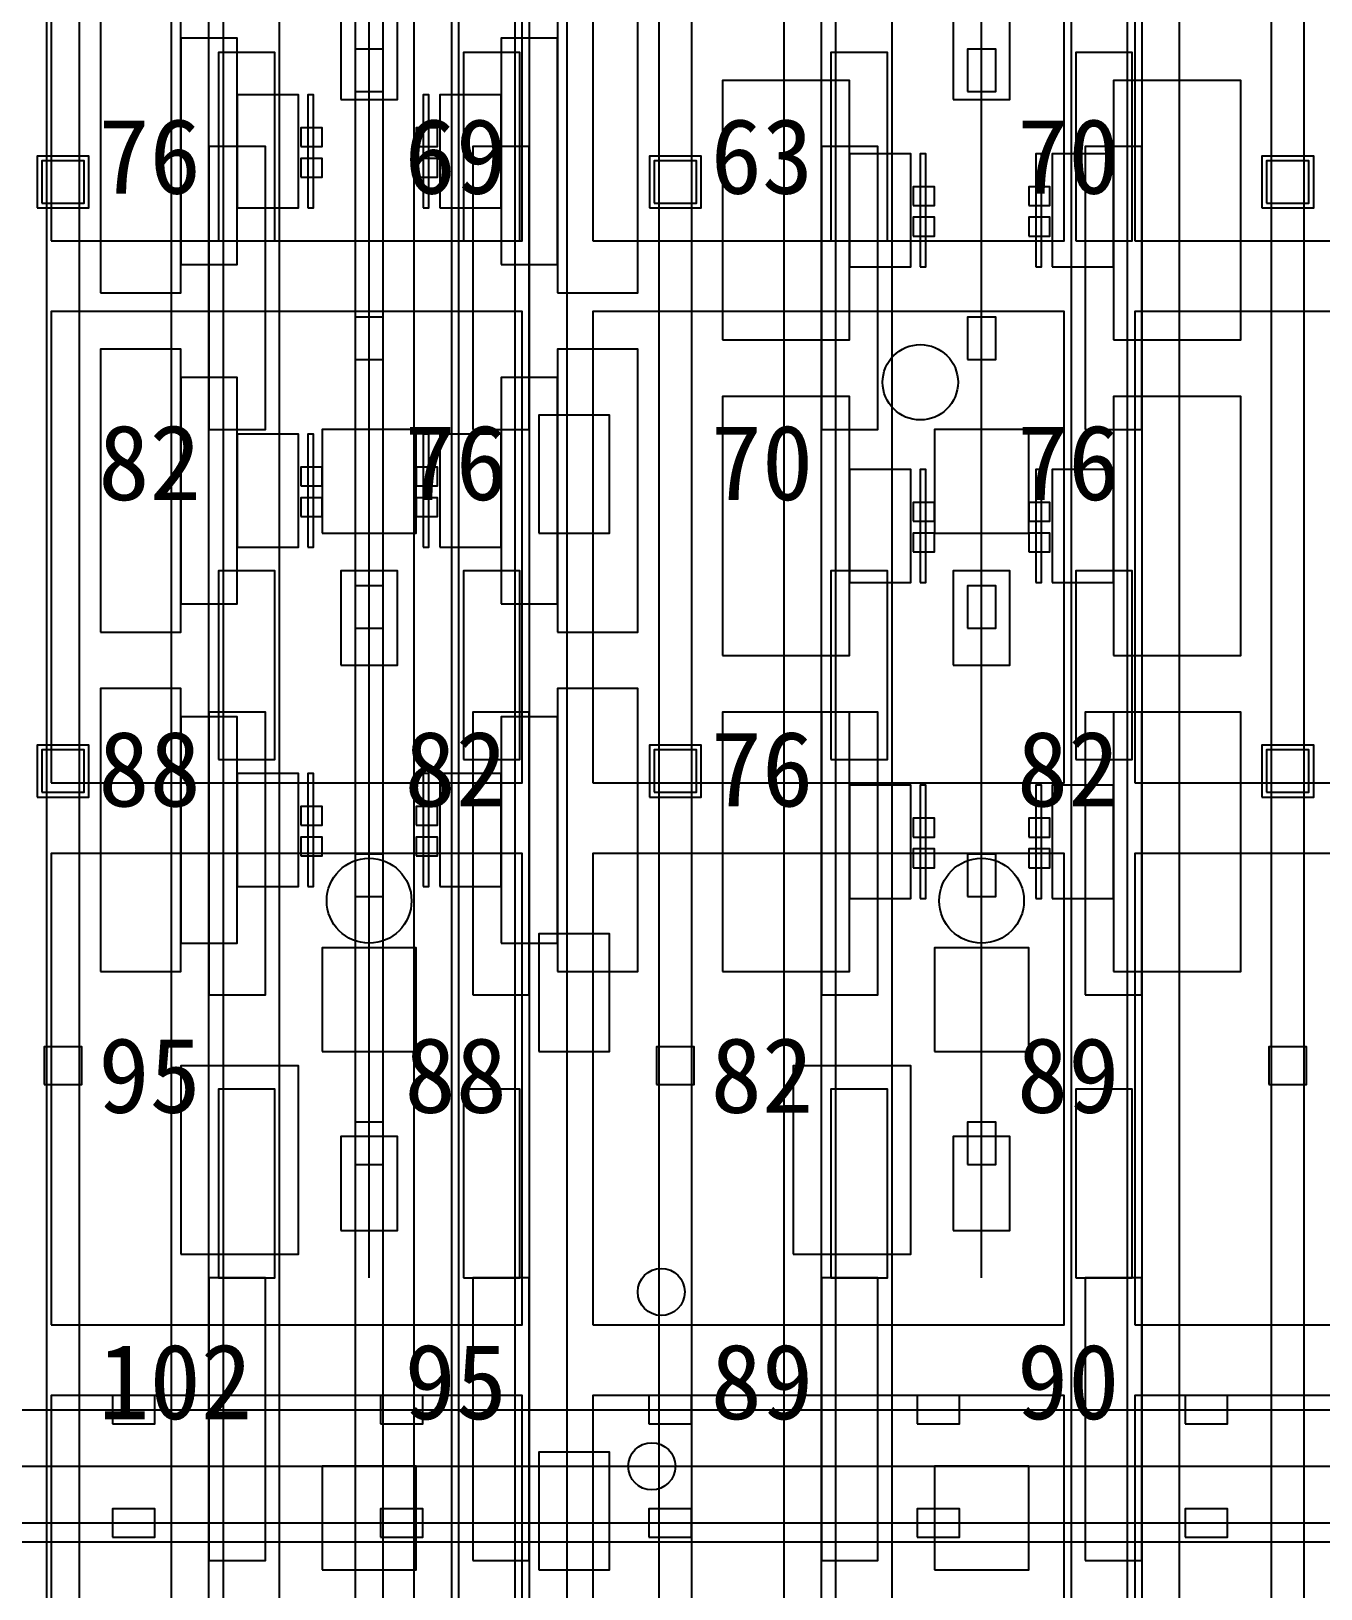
# Model space of a CAD drawing. Header units: metres. Extents: x -1640 to 1560, y -268 to 2338.
# Drawn here: x -118.92 to -91.55, y 963.4 to 996.45 of the extents above; entities that cross this region are included whole.
import ezdxf

# ---------------------------------------------------------------- set-up
doc = ezdxf.new("R2010")
doc.units = ezdxf.units.M
for name, color, linetype in [('1F_CHL', 4, 'Continuous'), ('1F_EHS_EXTINGUISHER_HYDRANT_CABINET_CONCEPT', 1, 'Continuous'), ('1F_PUMP', 2, 'Continuous'), ('1F_SCR', 3, 'Continuous'), ('1F_STRUCT_COLUMN', 8, 'Continuous'), ('2F_CSF_LATERAL_RACK_CONCEPT', 9, 'Continuous'), ('2F_RFG', 5, 'Continuous'), ('2F_STRUCT_COLUMN', 8, 'Continuous'), ('2F_VMB', 6, 'Continuous'), ('3F_CLEANROOM_OVERHEAD_PIPE_DUCT_CONCEPT', 9, 'Continuous'), ('3F_CMP', 5, 'Continuous'), ('3F_EHS_EGRESS_DIST_M', 2, 'Continuous'), ('3F_EHS_EXTINGUISHER_HYDRANT_CABINET_CONCEPT', 1, 'Continuous'), ('3F_EHS_GAS_DETECTOR', 6, 'Continuous'), ('3F_EHS_SAFETY_SHOWER_EYEWASH_CONCEPT', 3, 'Continuous'), ('3F_ETCH', 2, 'Continuous'), ('3F_FOUP', 5, 'Continuous'), ('3F_OHT', 9, 'Continuous'), ('3F_OHTV', 1, 'Continuous'), ('3F_STK', 3, 'Continuous'), ('3F_STRUCT_COLUMN', 8, 'Continuous'), ('3F_TBAR', 6, 'Continuous'), ('4F_FFU', 1, 'Continuous'), ('4F_STRUCT_PLENUM_TRUSS_CONCEPT', 9, 'Continuous'), ('5F_CHL', 4, 'Continuous'), ('5F_EHS_EXTINGUISHER_HYDRANT_CABINET_CONCEPT', 1, 'Continuous'), ('5F_PUMP', 2, 'Continuous'), ('5F_SCR', 3, 'Continuous'), ('5F_STRUCT_COLUMN', 8, 'Continuous'), ('6F_CSF_LATERAL_RACK_CONCEPT', 9, 'Continuous'), ('6F_RFG', 5, 'Continuous'), ('6F_STRUCT_COLUMN', 8, 'Continuous'), ('6F_VMB', 6, 'Continuous'), ('7F_CLEANROOM_OVERHEAD_PIPE_DUCT_CONCEPT', 9, 'Continuous'), ('7F_CMP', 5, 'Continuous'), ('7F_EHS_EGRESS_DIST_M', 2, 'Continuous'), ('7F_EHS_EXTINGUISHER_HYDRANT_CABINET_CONCEPT', 1, 'Continuous'), ('7F_EHS_GAS_DETECTOR', 6, 'Continuous'), ('7F_EHS_SAFETY_SHOWER_EYEWASH_CONCEPT', 3, 'Continuous'), ('7F_ETCH', 2, 'Continuous'), ('7F_FOUP', 5, 'Continuous'), ('7F_OHT', 9, 'Continuous'), ('7F_OHTV', 1, 'Continuous'), ('7F_STK', 3, 'Continuous'), ('7F_STRUCT_COLUMN', 8, 'Continuous'), ('7F_TBAR', 6, 'Continuous'), ('8F_FFU', 1, 'Continuous'), ('8F_STRUCT_PLENUM_TRUSS_CONCEPT', 9, 'Continuous'), ('EHS_TREATED_EXHAUST', 30, 'Continuous'), ('UTIL_GAS.BULK_CONCEPT', 2, 'Continuous'), ('UTIL_PCW.R_CONCEPT', 1, 'Continuous'), ('UTIL_PCW.S_CONCEPT', 6, 'Continuous')]:
    doc.layers.add(name, color=color, linetype=linetype)

msp = doc.modelspace()

# ---------------------------------------------------------------- linework, layer by layer
at = {"layer": '1F_CHL'}
for points in [[(-108.15, 985.8), (-106.65, 985.8), (-106.65, 988.3), (-108.15, 988.3)], [(-108.15, 974.8), (-106.65, 974.8), (-106.65, 977.3), (-108.15, 977.3)], [(-108.15, 963.8), (-106.65, 963.8), (-106.65, 966.3), (-108.15, 966.3)]]:
    msp.add_lwpolyline(points, close=True, dxfattribs=at)
at = {"layer": '1F_EHS_EXTINGUISHER_HYDRANT_CABINET_CONCEPT'}
msp.add_circle((-105.75, 966), 0.5, dxfattribs=at)
at = {"layer": '1F_PUMP'}
for points in [[(-114.95, 992), (-113.75, 992), (-113.75, 996), (-114.95, 996)], [(-109.75, 992), (-108.55, 992), (-108.55, 996), (-109.75, 996)], [(-101.95, 992), (-100.75, 992), (-100.75, 996), (-101.95, 996)], [(-96.75, 992), (-95.55, 992), (-95.55, 996), (-96.75, 996)], [(-114.95, 981), (-113.75, 981), (-113.75, 985), (-114.95, 985)], [(-109.75, 981), (-108.55, 981), (-108.55, 985), (-109.75, 985)], [(-101.95, 981), (-100.75, 981), (-100.75, 985), (-101.95, 985)], [(-96.75, 981), (-95.55, 981), (-95.55, 985), (-96.75, 985)], [(-114.95, 970), (-113.75, 970), (-113.75, 974), (-114.95, 974)], [(-109.75, 970), (-108.55, 970), (-108.55, 974), (-109.75, 974)], [(-101.95, 970), (-100.75, 970), (-100.75, 974), (-101.95, 974)], [(-96.75, 970), (-95.55, 970), (-95.55, 974), (-96.75, 974)]]:
    msp.add_lwpolyline(points, close=True, dxfattribs=at)
at = {"layer": '1F_SCR'}
for points in [[(-112.75, 985.8), (-110.75, 985.8), (-110.75, 988), (-112.75, 988)], [(-99.75, 985.8), (-97.75, 985.8), (-97.75, 988), (-99.75, 988)], [(-112.75, 974.8), (-110.75, 974.8), (-110.75, 977), (-112.75, 977)], [(-99.75, 974.8), (-97.75, 974.8), (-97.75, 977), (-99.75, 977)], [(-112.75, 963.8), (-110.75, 963.8), (-110.75, 966), (-112.75, 966)], [(-99.75, 963.8), (-97.75, 963.8), (-97.75, 966), (-99.75, 966)]]:
    msp.add_lwpolyline(points, close=True, dxfattribs=at)
at = {"layer": '1F_STRUCT_COLUMN'}
for points in [[(-118.8, 992.7), (-117.7, 992.7), (-117.7, 993.8), (-118.8, 993.8)], [(-105.8, 992.7), (-104.7, 992.7), (-104.7, 993.8), (-105.8, 993.8)], [(-92.8, 992.7), (-91.7, 992.7), (-91.7, 993.8), (-92.8, 993.8)], [(-118.8, 980.2), (-117.7, 980.2), (-117.7, 981.3), (-118.8, 981.3)], [(-105.8, 980.2), (-104.7, 980.2), (-104.7, 981.3), (-105.8, 981.3)], [(-92.8, 980.2), (-91.7, 980.2), (-91.7, 981.3), (-92.8, 981.3)]]:
    msp.add_lwpolyline(points, close=True, dxfattribs=at)
at = {"layer": '2F_CSF_LATERAL_RACK_CONCEPT'}
for points in [[(-115.95, 891), (-115.15, 891), (-115.15, 1041), (-115.95, 1041)], [(-108.35, 891), (-107.55, 891), (-107.55, 1041), (-108.35, 1041)], [(-102.95, 891), (-102.15, 891), (-102.15, 1041), (-102.95, 1041)], [(-95.35, 891), (-94.55, 891), (-94.55, 1041), (-95.35, 1041)]]:
    msp.add_lwpolyline(points, close=True, dxfattribs=at)
at = {"layer": '2F_RFG'}
for points in [[(-115.15, 988), (-113.95, 988), (-113.95, 994), (-115.15, 994)], [(-109.55, 988), (-108.35, 988), (-108.35, 994), (-109.55, 994)], [(-102.15, 988), (-100.95, 988), (-100.95, 994), (-102.15, 994)], [(-96.55, 988), (-95.35, 988), (-95.35, 994), (-96.55, 994)], [(-115.15, 976), (-113.95, 976), (-113.95, 982), (-115.15, 982)], [(-109.55, 976), (-108.35, 976), (-108.35, 982), (-109.55, 982)], [(-102.15, 976), (-100.95, 976), (-100.95, 982), (-102.15, 982)], [(-96.55, 976), (-95.35, 976), (-95.35, 982), (-96.55, 982)], [(-115.15, 964), (-113.95, 964), (-113.95, 970), (-115.15, 970)], [(-109.55, 964), (-108.35, 964), (-108.35, 970), (-109.55, 970)], [(-102.15, 964), (-100.95, 964), (-100.95, 970), (-102.15, 970)], [(-96.55, 964), (-95.35, 964), (-95.35, 970), (-96.55, 970)]]:
    msp.add_lwpolyline(points, close=True, dxfattribs=at)
at = {"layer": '2F_STRUCT_COLUMN'}
for points in [[(-118.7, 992.8), (-117.8, 992.8), (-117.8, 993.7), (-118.7, 993.7)], [(-105.7, 992.8), (-104.8, 992.8), (-104.8, 993.7), (-105.7, 993.7)], [(-92.7, 992.8), (-91.8, 992.8), (-91.8, 993.7), (-92.7, 993.7)], [(-118.7, 980.3), (-117.8, 980.3), (-117.8, 981.2), (-118.7, 981.2)], [(-105.7, 980.3), (-104.8, 980.3), (-104.8, 981.2), (-105.7, 981.2)], [(-92.7, 980.3), (-91.8, 980.3), (-91.8, 981.2), (-92.7, 981.2)]]:
    msp.add_lwpolyline(points, close=True, dxfattribs=at)
at = {"layer": '2F_VMB'}
for points in [[(-112.35, 995), (-111.15, 995), (-111.15, 997), (-112.35, 997)], [(-99.35, 995), (-98.15, 995), (-98.15, 997), (-99.35, 997)], [(-112.35, 983), (-111.15, 983), (-111.15, 985), (-112.35, 985)], [(-99.35, 983), (-98.15, 983), (-98.15, 985), (-99.35, 985)], [(-112.35, 971), (-111.15, 971), (-111.15, 973), (-112.35, 973)], [(-99.35, 971), (-98.15, 971), (-98.15, 973), (-99.35, 973)]]:
    msp.add_lwpolyline(points, close=True, dxfattribs=at)
at = {"layer": '3F_CLEANROOM_OVERHEAD_PIPE_DUCT_CONCEPT'}
for points in [[(-114.85, 890), (-113.65, 890), (-113.65, 1042), (-114.85, 1042)], [(-109.85, 890), (-108.65, 890), (-108.65, 1042), (-109.85, 1042)], [(-101.85, 890), (-100.65, 890), (-100.65, 1042), (-101.85, 1042)], [(-96.85, 890), (-95.65, 890), (-95.65, 1042), (-96.85, 1042)]]:
    msp.add_lwpolyline(points, close=True, dxfattribs=at)
at = {"layer": '3F_CMP'}
for points in [[(-104.25, 989.9), (-101.55, 989.9), (-101.55, 995.4), (-104.25, 995.4)], [(-95.95, 989.9), (-93.25, 989.9), (-93.25, 995.4), (-95.95, 995.4)], [(-101.55, 991.45), (-100.25, 991.45), (-100.25, 993.85), (-101.55, 993.85)], [(-97.25, 991.45), (-95.95, 991.45), (-95.95, 993.85), (-97.25, 993.85)], [(-104.25, 983.2), (-101.55, 983.2), (-101.55, 988.7), (-104.25, 988.7)], [(-95.95, 983.2), (-93.25, 983.2), (-93.25, 988.7), (-95.95, 988.7)], [(-101.55, 984.75), (-100.25, 984.75), (-100.25, 987.15), (-101.55, 987.15)], [(-97.25, 984.75), (-95.95, 984.75), (-95.95, 987.15), (-97.25, 987.15)], [(-104.25, 976.5), (-101.55, 976.5), (-101.55, 982), (-104.25, 982)], [(-95.95, 976.5), (-93.25, 976.5), (-93.25, 982), (-95.95, 982)], [(-101.55, 978.05), (-100.25, 978.05), (-100.25, 980.45), (-101.55, 980.45)], [(-97.25, 978.05), (-95.95, 978.05), (-95.95, 980.45), (-97.25, 980.45)]]:
    msp.add_lwpolyline(points, close=True, dxfattribs=at)
at = {"layer": '3F_EHS_EXTINGUISHER_HYDRANT_CABINET_CONCEPT'}
msp.add_circle((-105.55, 969.7), 0.5, dxfattribs=at)
at = {"layer": '3F_EHS_GAS_DETECTOR'}
for centre in [(-111.75, 978), (-98.75, 978)]:
    msp.add_circle(centre, 0.9, dxfattribs=at)
at = {"layer": '3F_EHS_SAFETY_SHOWER_EYEWASH_CONCEPT'}
msp.add_circle((-100.05, 989), 0.8, dxfattribs=at)
at = {"layer": '3F_ETCH'}
for points in [[(-117.45, 990.9), (-115.75, 990.9), (-115.75, 996.9), (-117.45, 996.9)], [(-107.75, 990.9), (-106.05, 990.9), (-106.05, 996.9), (-107.75, 996.9)], [(-115.75, 991.5), (-114.55, 991.5), (-114.55, 996.3), (-115.75, 996.3)], [(-108.95, 991.5), (-107.75, 991.5), (-107.75, 996.3), (-108.95, 996.3)], [(-114.55, 992.7), (-113.25, 992.7), (-113.25, 995.1), (-114.55, 995.1)], [(-110.25, 992.7), (-108.95, 992.7), (-108.95, 995.1), (-110.25, 995.1)], [(-117.45, 983.7), (-115.75, 983.7), (-115.75, 989.7), (-117.45, 989.7)], [(-107.75, 983.7), (-106.05, 983.7), (-106.05, 989.7), (-107.75, 989.7)], [(-115.75, 984.3), (-114.55, 984.3), (-114.55, 989.1), (-115.75, 989.1)], [(-108.95, 984.3), (-107.75, 984.3), (-107.75, 989.1), (-108.95, 989.1)], [(-114.55, 985.5), (-113.25, 985.5), (-113.25, 987.9), (-114.55, 987.9)], [(-110.25, 985.5), (-108.95, 985.5), (-108.95, 987.9), (-110.25, 987.9)], [(-117.45, 976.5), (-115.75, 976.5), (-115.75, 982.5), (-117.45, 982.5)], [(-107.75, 976.5), (-106.05, 976.5), (-106.05, 982.5), (-107.75, 982.5)], [(-115.75, 977.1), (-114.55, 977.1), (-114.55, 981.9), (-115.75, 981.9)], [(-108.95, 977.1), (-107.75, 977.1), (-107.75, 981.9), (-108.95, 981.9)], [(-114.55, 978.3), (-113.25, 978.3), (-113.25, 980.7), (-114.55, 980.7)], [(-110.25, 978.3), (-108.95, 978.3), (-108.95, 980.7), (-110.25, 980.7)]]:
    msp.add_lwpolyline(points, close=True, dxfattribs=at)
at = {"layer": '3F_FOUP'}
for points in [[(-113.2, 994), (-112.75, 994), (-112.75, 994.4), (-113.2, 994.4)], [(-110.75, 994), (-110.3, 994), (-110.3, 994.4), (-110.75, 994.4)], [(-113.2, 993.35), (-112.75, 993.35), (-112.75, 993.75), (-113.2, 993.75)], [(-110.75, 993.35), (-110.3, 993.35), (-110.3, 993.75), (-110.75, 993.75)], [(-100.2, 992.75), (-99.75, 992.75), (-99.75, 993.15), (-100.2, 993.15)], [(-97.75, 992.75), (-97.3, 992.75), (-97.3, 993.15), (-97.75, 993.15)], [(-100.2, 992.1), (-99.75, 992.1), (-99.75, 992.5), (-100.2, 992.5)], [(-97.75, 992.1), (-97.3, 992.1), (-97.3, 992.5), (-97.75, 992.5)], [(-113.2, 986.8), (-112.75, 986.8), (-112.75, 987.2), (-113.2, 987.2)], [(-110.75, 986.8), (-110.3, 986.8), (-110.3, 987.2), (-110.75, 987.2)], [(-113.2, 986.15), (-112.75, 986.15), (-112.75, 986.55), (-113.2, 986.55)], [(-110.75, 986.15), (-110.3, 986.15), (-110.3, 986.55), (-110.75, 986.55)], [(-100.2, 986.05), (-99.75, 986.05), (-99.75, 986.45), (-100.2, 986.45)], [(-97.75, 986.05), (-97.3, 986.05), (-97.3, 986.45), (-97.75, 986.45)], [(-100.2, 985.4), (-99.75, 985.4), (-99.75, 985.8), (-100.2, 985.8)], [(-97.75, 985.4), (-97.3, 985.4), (-97.3, 985.8), (-97.75, 985.8)], [(-113.2, 979.6), (-112.75, 979.6), (-112.75, 980), (-113.2, 980)], [(-110.75, 979.6), (-110.3, 979.6), (-110.3, 980), (-110.75, 980)], [(-100.2, 979.35), (-99.75, 979.35), (-99.75, 979.75), (-100.2, 979.75)], [(-97.75, 979.35), (-97.3, 979.35), (-97.3, 979.75), (-97.75, 979.75)], [(-113.2, 978.95), (-112.75, 978.95), (-112.75, 979.35), (-113.2, 979.35)], [(-110.75, 978.95), (-110.3, 978.95), (-110.3, 979.35), (-110.75, 979.35)], [(-100.2, 978.7), (-99.75, 978.7), (-99.75, 979.1), (-100.2, 979.1)], [(-97.75, 978.7), (-97.3, 978.7), (-97.3, 979.1), (-97.75, 979.1)]]:
    msp.add_lwpolyline(points, close=True, dxfattribs=at)
at = {"layer": '3F_OHT'}
for p, q in [((-111.75, 970), (-111.75, 1042)), ((-98.75, 970), (-98.75, 1042)), ((-279, 967.2), (-9.5, 967.2)), ((-279, 964.8), (-9.5, 964.8))]:
    msp.add_line(p, q, dxfattribs=at)
at = {"layer": '3F_OHTV'}
for points in [[(-112.05, 995.17), (-111.45, 995.17), (-111.45, 996.07), (-112.05, 996.07)], [(-99.05, 995.17), (-98.45, 995.17), (-98.45, 996.07), (-99.05, 996.07)], [(-112.05, 989.48), (-111.45, 989.48), (-111.45, 990.38), (-112.05, 990.38)], [(-99.05, 989.48), (-98.45, 989.48), (-98.45, 990.38), (-99.05, 990.38)], [(-112.05, 983.78), (-111.45, 983.78), (-111.45, 984.68), (-112.05, 984.68)], [(-99.05, 983.78), (-98.45, 983.78), (-98.45, 984.68), (-99.05, 984.68)], [(-112.05, 978.09), (-111.45, 978.09), (-111.45, 978.99), (-112.05, 978.99)], [(-99.05, 978.09), (-98.45, 978.09), (-98.45, 978.99), (-99.05, 978.99)], [(-112.05, 972.4), (-111.45, 972.4), (-111.45, 973.3), (-112.05, 973.3)], [(-99.05, 972.4), (-98.45, 972.4), (-98.45, 973.3), (-99.05, 973.3)], [(-117.2, 966.9), (-116.3, 966.9), (-116.3, 967.5), (-117.2, 967.5)], [(-111.51, 966.9), (-110.61, 966.9), (-110.61, 967.5), (-111.51, 967.5)], [(-105.81, 966.9), (-104.91, 966.9), (-104.91, 967.5), (-105.81, 967.5)], [(-100.12, 966.9), (-99.22, 966.9), (-99.22, 967.5), (-100.12, 967.5)], [(-94.43, 966.9), (-93.53, 966.9), (-93.53, 967.5), (-94.43, 967.5)], [(-117.2, 964.5), (-116.3, 964.5), (-116.3, 965.1), (-117.2, 965.1)], [(-111.51, 964.5), (-110.61, 964.5), (-110.61, 965.1), (-111.51, 965.1)], [(-105.81, 964.5), (-104.91, 964.5), (-104.91, 965.1), (-105.81, 965.1)], [(-100.12, 964.5), (-99.22, 964.5), (-99.22, 965.1), (-100.12, 965.1)], [(-94.43, 964.5), (-93.53, 964.5), (-93.53, 965.1), (-94.43, 965.1)]]:
    msp.add_lwpolyline(points, close=True, dxfattribs=at)
at = {"layer": '3F_STK'}
for points in [[(-115.75, 970.5), (-113.25, 970.5), (-113.25, 974.5), (-115.75, 974.5)], [(-102.75, 970.5), (-100.25, 970.5), (-100.25, 974.5), (-102.75, 974.5)]]:
    msp.add_lwpolyline(points, close=True, dxfattribs=at)
at = {"layer": '3F_STRUCT_COLUMN'}
for points in [[(-118.65, 974.1), (-117.85, 974.1), (-117.85, 974.9), (-118.65, 974.9)], [(-105.65, 974.1), (-104.85, 974.1), (-104.85, 974.9), (-105.65, 974.9)], [(-92.65, 974.1), (-91.85, 974.1), (-91.85, 974.9), (-92.65, 974.9)]]:
    msp.add_lwpolyline(points, close=True, dxfattribs=at)
at = {"layer": '3F_TBAR'}
for points in [[(-113.05, 992.7), (-112.93, 992.7), (-112.93, 995.1), (-113.05, 995.1)], [(-110.6, 992.7), (-110.48, 992.7), (-110.48, 995.1), (-110.6, 995.1)], [(-100.05, 991.45), (-99.93, 991.45), (-99.93, 993.85), (-100.05, 993.85)], [(-97.6, 991.45), (-97.48, 991.45), (-97.48, 993.85), (-97.6, 993.85)], [(-113.05, 985.5), (-112.93, 985.5), (-112.93, 987.9), (-113.05, 987.9)], [(-110.6, 985.5), (-110.48, 985.5), (-110.48, 987.9), (-110.6, 987.9)], [(-100.05, 984.75), (-99.93, 984.75), (-99.93, 987.15), (-100.05, 987.15)], [(-97.6, 984.75), (-97.48, 984.75), (-97.48, 987.15), (-97.6, 987.15)], [(-113.05, 978.3), (-112.93, 978.3), (-112.93, 980.7), (-113.05, 980.7)], [(-110.6, 978.3), (-110.48, 978.3), (-110.48, 980.7), (-110.6, 980.7)], [(-100.05, 978.05), (-99.93, 978.05), (-99.93, 980.45), (-100.05, 980.45)], [(-97.6, 978.05), (-97.48, 978.05), (-97.48, 980.45), (-97.6, 980.45)]]:
    msp.add_lwpolyline(points, close=True, dxfattribs=at)
at = {"layer": '4F_FFU'}
for points in [[(-118.5, 992), (-108.5, 992), (-108.5, 1002), (-118.5, 1002)], [(-107, 992), (-97, 992), (-97, 1002), (-107, 1002)], [(-95.5, 992), (-85.5, 992), (-85.5, 1002), (-95.5, 1002)], [(-118.5, 980.5), (-108.5, 980.5), (-108.5, 990.5), (-118.5, 990.5)], [(-107, 980.5), (-97, 980.5), (-97, 990.5), (-107, 990.5)], [(-95.5, 980.5), (-85.5, 980.5), (-85.5, 990.5), (-95.5, 990.5)], [(-118.5, 969), (-108.5, 969), (-108.5, 979), (-118.5, 979)], [(-107, 969), (-97, 969), (-97, 979), (-107, 979)], [(-95.5, 969), (-85.5, 969), (-85.5, 979), (-95.5, 979)], [(-118.5, 957.5), (-108.5, 957.5), (-108.5, 967.5), (-118.5, 967.5)], [(-107, 957.5), (-97, 957.5), (-97, 967.5), (-107, 967.5)], [(-95.5, 957.5), (-85.5, 957.5), (-85.5, 967.5), (-95.5, 967.5)]]:
    msp.add_lwpolyline(points, close=True, dxfattribs=at)
at = {"layer": '4F_STRUCT_PLENUM_TRUSS_CONCEPT'}
for points in [[(-118.6, 887), (-117.9, 887), (-117.9, 1045), (-118.6, 1045)], [(-105.6, 887), (-104.9, 887), (-104.9, 1045), (-105.6, 1045)], [(-92.6, 887), (-91.9, 887), (-91.9, 1045), (-92.6, 1045)]]:
    msp.add_lwpolyline(points, close=True, dxfattribs=at)
at = {"layer": '5F_CHL'}
for points in [[(-108.15, 985.8), (-106.65, 985.8), (-106.65, 988.3), (-108.15, 988.3)], [(-108.15, 974.8), (-106.65, 974.8), (-106.65, 977.3), (-108.15, 977.3)], [(-108.15, 963.8), (-106.65, 963.8), (-106.65, 966.3), (-108.15, 966.3)]]:
    msp.add_lwpolyline(points, close=True, dxfattribs=at)
at = {"layer": '5F_EHS_EXTINGUISHER_HYDRANT_CABINET_CONCEPT'}
msp.add_circle((-105.75, 966), 0.5, dxfattribs=at)
at = {"layer": '5F_PUMP'}
for points in [[(-114.95, 992), (-113.75, 992), (-113.75, 996), (-114.95, 996)], [(-109.75, 992), (-108.55, 992), (-108.55, 996), (-109.75, 996)], [(-101.95, 992), (-100.75, 992), (-100.75, 996), (-101.95, 996)], [(-96.75, 992), (-95.55, 992), (-95.55, 996), (-96.75, 996)], [(-114.95, 981), (-113.75, 981), (-113.75, 985), (-114.95, 985)], [(-109.75, 981), (-108.55, 981), (-108.55, 985), (-109.75, 985)], [(-101.95, 981), (-100.75, 981), (-100.75, 985), (-101.95, 985)], [(-96.75, 981), (-95.55, 981), (-95.55, 985), (-96.75, 985)], [(-114.95, 970), (-113.75, 970), (-113.75, 974), (-114.95, 974)], [(-109.75, 970), (-108.55, 970), (-108.55, 974), (-109.75, 974)], [(-101.95, 970), (-100.75, 970), (-100.75, 974), (-101.95, 974)], [(-96.75, 970), (-95.55, 970), (-95.55, 974), (-96.75, 974)]]:
    msp.add_lwpolyline(points, close=True, dxfattribs=at)
at = {"layer": '5F_SCR'}
for points in [[(-112.75, 985.8), (-110.75, 985.8), (-110.75, 988), (-112.75, 988)], [(-99.75, 985.8), (-97.75, 985.8), (-97.75, 988), (-99.75, 988)], [(-112.75, 974.8), (-110.75, 974.8), (-110.75, 977), (-112.75, 977)], [(-99.75, 974.8), (-97.75, 974.8), (-97.75, 977), (-99.75, 977)], [(-112.75, 963.8), (-110.75, 963.8), (-110.75, 966), (-112.75, 966)], [(-99.75, 963.8), (-97.75, 963.8), (-97.75, 966), (-99.75, 966)]]:
    msp.add_lwpolyline(points, close=True, dxfattribs=at)
at = {"layer": '5F_STRUCT_COLUMN'}
for points in [[(-118.8, 992.7), (-117.7, 992.7), (-117.7, 993.8), (-118.8, 993.8)], [(-105.8, 992.7), (-104.7, 992.7), (-104.7, 993.8), (-105.8, 993.8)], [(-92.8, 992.7), (-91.7, 992.7), (-91.7, 993.8), (-92.8, 993.8)], [(-118.8, 980.2), (-117.7, 980.2), (-117.7, 981.3), (-118.8, 981.3)], [(-105.8, 980.2), (-104.7, 980.2), (-104.7, 981.3), (-105.8, 981.3)], [(-92.8, 980.2), (-91.7, 980.2), (-91.7, 981.3), (-92.8, 981.3)]]:
    msp.add_lwpolyline(points, close=True, dxfattribs=at)
at = {"layer": '6F_CSF_LATERAL_RACK_CONCEPT'}
for points in [[(-115.95, 891), (-115.15, 891), (-115.15, 1041), (-115.95, 1041)], [(-108.35, 891), (-107.55, 891), (-107.55, 1041), (-108.35, 1041)], [(-102.95, 891), (-102.15, 891), (-102.15, 1041), (-102.95, 1041)], [(-95.35, 891), (-94.55, 891), (-94.55, 1041), (-95.35, 1041)]]:
    msp.add_lwpolyline(points, close=True, dxfattribs=at)
at = {"layer": '6F_RFG'}
for points in [[(-115.15, 988), (-113.95, 988), (-113.95, 994), (-115.15, 994)], [(-109.55, 988), (-108.35, 988), (-108.35, 994), (-109.55, 994)], [(-102.15, 988), (-100.95, 988), (-100.95, 994), (-102.15, 994)], [(-96.55, 988), (-95.35, 988), (-95.35, 994), (-96.55, 994)], [(-115.15, 976), (-113.95, 976), (-113.95, 982), (-115.15, 982)], [(-109.55, 976), (-108.35, 976), (-108.35, 982), (-109.55, 982)], [(-102.15, 976), (-100.95, 976), (-100.95, 982), (-102.15, 982)], [(-96.55, 976), (-95.35, 976), (-95.35, 982), (-96.55, 982)], [(-115.15, 964), (-113.95, 964), (-113.95, 970), (-115.15, 970)], [(-109.55, 964), (-108.35, 964), (-108.35, 970), (-109.55, 970)], [(-102.15, 964), (-100.95, 964), (-100.95, 970), (-102.15, 970)], [(-96.55, 964), (-95.35, 964), (-95.35, 970), (-96.55, 970)]]:
    msp.add_lwpolyline(points, close=True, dxfattribs=at)
at = {"layer": '6F_STRUCT_COLUMN'}
for points in [[(-118.7, 992.8), (-117.8, 992.8), (-117.8, 993.7), (-118.7, 993.7)], [(-105.7, 992.8), (-104.8, 992.8), (-104.8, 993.7), (-105.7, 993.7)], [(-92.7, 992.8), (-91.8, 992.8), (-91.8, 993.7), (-92.7, 993.7)], [(-118.7, 980.3), (-117.8, 980.3), (-117.8, 981.2), (-118.7, 981.2)], [(-105.7, 980.3), (-104.8, 980.3), (-104.8, 981.2), (-105.7, 981.2)], [(-92.7, 980.3), (-91.8, 980.3), (-91.8, 981.2), (-92.7, 981.2)]]:
    msp.add_lwpolyline(points, close=True, dxfattribs=at)
at = {"layer": '6F_VMB'}
for points in [[(-112.35, 995), (-111.15, 995), (-111.15, 997), (-112.35, 997)], [(-99.35, 995), (-98.15, 995), (-98.15, 997), (-99.35, 997)], [(-112.35, 983), (-111.15, 983), (-111.15, 985), (-112.35, 985)], [(-99.35, 983), (-98.15, 983), (-98.15, 985), (-99.35, 985)], [(-112.35, 971), (-111.15, 971), (-111.15, 973), (-112.35, 973)], [(-99.35, 971), (-98.15, 971), (-98.15, 973), (-99.35, 973)]]:
    msp.add_lwpolyline(points, close=True, dxfattribs=at)
at = {"layer": '7F_CLEANROOM_OVERHEAD_PIPE_DUCT_CONCEPT'}
for points in [[(-114.85, 890), (-113.65, 890), (-113.65, 1042), (-114.85, 1042)], [(-109.85, 890), (-108.65, 890), (-108.65, 1042), (-109.85, 1042)], [(-101.85, 890), (-100.65, 890), (-100.65, 1042), (-101.85, 1042)], [(-96.85, 890), (-95.65, 890), (-95.65, 1042), (-96.85, 1042)]]:
    msp.add_lwpolyline(points, close=True, dxfattribs=at)
at = {"layer": '7F_CMP'}
for points in [[(-104.25, 989.9), (-101.55, 989.9), (-101.55, 995.4), (-104.25, 995.4)], [(-95.95, 989.9), (-93.25, 989.9), (-93.25, 995.4), (-95.95, 995.4)], [(-101.55, 991.45), (-100.25, 991.45), (-100.25, 993.85), (-101.55, 993.85)], [(-97.25, 991.45), (-95.95, 991.45), (-95.95, 993.85), (-97.25, 993.85)], [(-104.25, 983.2), (-101.55, 983.2), (-101.55, 988.7), (-104.25, 988.7)], [(-95.95, 983.2), (-93.25, 983.2), (-93.25, 988.7), (-95.95, 988.7)], [(-101.55, 984.75), (-100.25, 984.75), (-100.25, 987.15), (-101.55, 987.15)], [(-97.25, 984.75), (-95.95, 984.75), (-95.95, 987.15), (-97.25, 987.15)], [(-104.25, 976.5), (-101.55, 976.5), (-101.55, 982), (-104.25, 982)], [(-95.95, 976.5), (-93.25, 976.5), (-93.25, 982), (-95.95, 982)], [(-101.55, 978.05), (-100.25, 978.05), (-100.25, 980.45), (-101.55, 980.45)], [(-97.25, 978.05), (-95.95, 978.05), (-95.95, 980.45), (-97.25, 980.45)]]:
    msp.add_lwpolyline(points, close=True, dxfattribs=at)
at = {"layer": '7F_EHS_EXTINGUISHER_HYDRANT_CABINET_CONCEPT'}
msp.add_circle((-105.55, 969.7), 0.5, dxfattribs=at)
at = {"layer": '7F_EHS_GAS_DETECTOR'}
for centre in [(-111.75, 978), (-98.75, 978)]:
    msp.add_circle(centre, 0.9, dxfattribs=at)
at = {"layer": '7F_EHS_SAFETY_SHOWER_EYEWASH_CONCEPT'}
msp.add_circle((-100.05, 989), 0.8, dxfattribs=at)
at = {"layer": '7F_ETCH'}
for points in [[(-117.45, 990.9), (-115.75, 990.9), (-115.75, 996.9), (-117.45, 996.9)], [(-107.75, 990.9), (-106.05, 990.9), (-106.05, 996.9), (-107.75, 996.9)], [(-115.75, 991.5), (-114.55, 991.5), (-114.55, 996.3), (-115.75, 996.3)], [(-108.95, 991.5), (-107.75, 991.5), (-107.75, 996.3), (-108.95, 996.3)], [(-114.55, 992.7), (-113.25, 992.7), (-113.25, 995.1), (-114.55, 995.1)], [(-110.25, 992.7), (-108.95, 992.7), (-108.95, 995.1), (-110.25, 995.1)], [(-117.45, 983.7), (-115.75, 983.7), (-115.75, 989.7), (-117.45, 989.7)], [(-107.75, 983.7), (-106.05, 983.7), (-106.05, 989.7), (-107.75, 989.7)], [(-115.75, 984.3), (-114.55, 984.3), (-114.55, 989.1), (-115.75, 989.1)], [(-108.95, 984.3), (-107.75, 984.3), (-107.75, 989.1), (-108.95, 989.1)], [(-114.55, 985.5), (-113.25, 985.5), (-113.25, 987.9), (-114.55, 987.9)], [(-110.25, 985.5), (-108.95, 985.5), (-108.95, 987.9), (-110.25, 987.9)], [(-117.45, 976.5), (-115.75, 976.5), (-115.75, 982.5), (-117.45, 982.5)], [(-107.75, 976.5), (-106.05, 976.5), (-106.05, 982.5), (-107.75, 982.5)], [(-115.75, 977.1), (-114.55, 977.1), (-114.55, 981.9), (-115.75, 981.9)], [(-108.95, 977.1), (-107.75, 977.1), (-107.75, 981.9), (-108.95, 981.9)], [(-114.55, 978.3), (-113.25, 978.3), (-113.25, 980.7), (-114.55, 980.7)], [(-110.25, 978.3), (-108.95, 978.3), (-108.95, 980.7), (-110.25, 980.7)]]:
    msp.add_lwpolyline(points, close=True, dxfattribs=at)
at = {"layer": '7F_FOUP'}
for points in [[(-113.2, 994), (-112.75, 994), (-112.75, 994.4), (-113.2, 994.4)], [(-110.75, 994), (-110.3, 994), (-110.3, 994.4), (-110.75, 994.4)], [(-113.2, 993.35), (-112.75, 993.35), (-112.75, 993.75), (-113.2, 993.75)], [(-110.75, 993.35), (-110.3, 993.35), (-110.3, 993.75), (-110.75, 993.75)], [(-100.2, 992.75), (-99.75, 992.75), (-99.75, 993.15), (-100.2, 993.15)], [(-97.75, 992.75), (-97.3, 992.75), (-97.3, 993.15), (-97.75, 993.15)], [(-100.2, 992.1), (-99.75, 992.1), (-99.75, 992.5), (-100.2, 992.5)], [(-97.75, 992.1), (-97.3, 992.1), (-97.3, 992.5), (-97.75, 992.5)], [(-113.2, 986.8), (-112.75, 986.8), (-112.75, 987.2), (-113.2, 987.2)], [(-110.75, 986.8), (-110.3, 986.8), (-110.3, 987.2), (-110.75, 987.2)], [(-113.2, 986.15), (-112.75, 986.15), (-112.75, 986.55), (-113.2, 986.55)], [(-110.75, 986.15), (-110.3, 986.15), (-110.3, 986.55), (-110.75, 986.55)], [(-100.2, 986.05), (-99.75, 986.05), (-99.75, 986.45), (-100.2, 986.45)], [(-97.75, 986.05), (-97.3, 986.05), (-97.3, 986.45), (-97.75, 986.45)], [(-100.2, 985.4), (-99.75, 985.4), (-99.75, 985.8), (-100.2, 985.8)], [(-97.75, 985.4), (-97.3, 985.4), (-97.3, 985.8), (-97.75, 985.8)], [(-113.2, 979.6), (-112.75, 979.6), (-112.75, 980), (-113.2, 980)], [(-110.75, 979.6), (-110.3, 979.6), (-110.3, 980), (-110.75, 980)], [(-100.2, 979.35), (-99.75, 979.35), (-99.75, 979.75), (-100.2, 979.75)], [(-97.75, 979.35), (-97.3, 979.35), (-97.3, 979.75), (-97.75, 979.75)], [(-113.2, 978.95), (-112.75, 978.95), (-112.75, 979.35), (-113.2, 979.35)], [(-110.75, 978.95), (-110.3, 978.95), (-110.3, 979.35), (-110.75, 979.35)], [(-100.2, 978.7), (-99.75, 978.7), (-99.75, 979.1), (-100.2, 979.1)], [(-97.75, 978.7), (-97.3, 978.7), (-97.3, 979.1), (-97.75, 979.1)]]:
    msp.add_lwpolyline(points, close=True, dxfattribs=at)
at = {"layer": '7F_OHT'}
for p, q in [((-111.75, 970), (-111.75, 1042)), ((-98.75, 970), (-98.75, 1042)), ((-279, 967.2), (-9.5, 967.2)), ((-279, 964.8), (-9.5, 964.8))]:
    msp.add_line(p, q, dxfattribs=at)
at = {"layer": '7F_OHTV'}
for points in [[(-112.05, 995.17), (-111.45, 995.17), (-111.45, 996.07), (-112.05, 996.07)], [(-99.05, 995.17), (-98.45, 995.17), (-98.45, 996.07), (-99.05, 996.07)], [(-112.05, 989.48), (-111.45, 989.48), (-111.45, 990.38), (-112.05, 990.38)], [(-99.05, 989.48), (-98.45, 989.48), (-98.45, 990.38), (-99.05, 990.38)], [(-112.05, 983.78), (-111.45, 983.78), (-111.45, 984.68), (-112.05, 984.68)], [(-99.05, 983.78), (-98.45, 983.78), (-98.45, 984.68), (-99.05, 984.68)], [(-112.05, 978.09), (-111.45, 978.09), (-111.45, 978.99), (-112.05, 978.99)], [(-99.05, 978.09), (-98.45, 978.09), (-98.45, 978.99), (-99.05, 978.99)], [(-112.05, 972.4), (-111.45, 972.4), (-111.45, 973.3), (-112.05, 973.3)], [(-99.05, 972.4), (-98.45, 972.4), (-98.45, 973.3), (-99.05, 973.3)], [(-117.2, 966.9), (-116.3, 966.9), (-116.3, 967.5), (-117.2, 967.5)], [(-111.51, 966.9), (-110.61, 966.9), (-110.61, 967.5), (-111.51, 967.5)], [(-105.81, 966.9), (-104.91, 966.9), (-104.91, 967.5), (-105.81, 967.5)], [(-100.12, 966.9), (-99.22, 966.9), (-99.22, 967.5), (-100.12, 967.5)], [(-94.43, 966.9), (-93.53, 966.9), (-93.53, 967.5), (-94.43, 967.5)], [(-117.2, 964.5), (-116.3, 964.5), (-116.3, 965.1), (-117.2, 965.1)], [(-111.51, 964.5), (-110.61, 964.5), (-110.61, 965.1), (-111.51, 965.1)], [(-105.81, 964.5), (-104.91, 964.5), (-104.91, 965.1), (-105.81, 965.1)], [(-100.12, 964.5), (-99.22, 964.5), (-99.22, 965.1), (-100.12, 965.1)], [(-94.43, 964.5), (-93.53, 964.5), (-93.53, 965.1), (-94.43, 965.1)]]:
    msp.add_lwpolyline(points, close=True, dxfattribs=at)
at = {"layer": '7F_STK'}
for points in [[(-115.75, 970.5), (-113.25, 970.5), (-113.25, 974.5), (-115.75, 974.5)], [(-102.75, 970.5), (-100.25, 970.5), (-100.25, 974.5), (-102.75, 974.5)]]:
    msp.add_lwpolyline(points, close=True, dxfattribs=at)
at = {"layer": '7F_STRUCT_COLUMN'}
for points in [[(-118.65, 974.1), (-117.85, 974.1), (-117.85, 974.9), (-118.65, 974.9)], [(-105.65, 974.1), (-104.85, 974.1), (-104.85, 974.9), (-105.65, 974.9)], [(-92.65, 974.1), (-91.85, 974.1), (-91.85, 974.9), (-92.65, 974.9)]]:
    msp.add_lwpolyline(points, close=True, dxfattribs=at)
at = {"layer": '7F_TBAR'}
for points in [[(-113.05, 992.7), (-112.93, 992.7), (-112.93, 995.1), (-113.05, 995.1)], [(-110.6, 992.7), (-110.48, 992.7), (-110.48, 995.1), (-110.6, 995.1)], [(-100.05, 991.45), (-99.93, 991.45), (-99.93, 993.85), (-100.05, 993.85)], [(-97.6, 991.45), (-97.48, 991.45), (-97.48, 993.85), (-97.6, 993.85)], [(-113.05, 985.5), (-112.93, 985.5), (-112.93, 987.9), (-113.05, 987.9)], [(-110.6, 985.5), (-110.48, 985.5), (-110.48, 987.9), (-110.6, 987.9)], [(-100.05, 984.75), (-99.93, 984.75), (-99.93, 987.15), (-100.05, 987.15)], [(-97.6, 984.75), (-97.48, 984.75), (-97.48, 987.15), (-97.6, 987.15)], [(-113.05, 978.3), (-112.93, 978.3), (-112.93, 980.7), (-113.05, 980.7)], [(-110.6, 978.3), (-110.48, 978.3), (-110.48, 980.7), (-110.6, 980.7)], [(-100.05, 978.05), (-99.93, 978.05), (-99.93, 980.45), (-100.05, 980.45)], [(-97.6, 978.05), (-97.48, 978.05), (-97.48, 980.45), (-97.6, 980.45)]]:
    msp.add_lwpolyline(points, close=True, dxfattribs=at)
at = {"layer": '8F_FFU'}
for points in [[(-118.5, 992), (-108.5, 992), (-108.5, 1002), (-118.5, 1002)], [(-107, 992), (-97, 992), (-97, 1002), (-107, 1002)], [(-95.5, 992), (-85.5, 992), (-85.5, 1002), (-95.5, 1002)], [(-118.5, 980.5), (-108.5, 980.5), (-108.5, 990.5), (-118.5, 990.5)], [(-107, 980.5), (-97, 980.5), (-97, 990.5), (-107, 990.5)], [(-95.5, 980.5), (-85.5, 980.5), (-85.5, 990.5), (-95.5, 990.5)], [(-118.5, 969), (-108.5, 969), (-108.5, 979), (-118.5, 979)], [(-107, 969), (-97, 969), (-97, 979), (-107, 979)], [(-95.5, 969), (-85.5, 969), (-85.5, 979), (-95.5, 979)], [(-118.5, 957.5), (-108.5, 957.5), (-108.5, 967.5), (-118.5, 967.5)], [(-107, 957.5), (-97, 957.5), (-97, 967.5), (-107, 967.5)], [(-95.5, 957.5), (-85.5, 957.5), (-85.5, 967.5), (-95.5, 967.5)]]:
    msp.add_lwpolyline(points, close=True, dxfattribs=at)
at = {"layer": '8F_STRUCT_PLENUM_TRUSS_CONCEPT'}
for points in [[(-118.6, 887), (-117.9, 887), (-117.9, 1045), (-118.6, 1045)], [(-105.6, 887), (-104.9, 887), (-104.9, 1045), (-105.6, 1045)], [(-92.6, 887), (-91.9, 887), (-91.9, 1045), (-92.6, 1045)]]:
    msp.add_lwpolyline(points, close=True, dxfattribs=at)
at = {"layer": 'EHS_TREATED_EXHAUST'}
msp.add_lwpolyline([(-112.05, 891), (-111.45, 891), (-111.45, 1053), (-112.05, 1053)], close=True, dxfattribs=at)
msp.add_lwpolyline([(-112.05, 891), (-111.45, 891), (-111.45, 1053), (-112.05, 1053)], close=True, dxfattribs=at)
at = {"layer": 'UTIL_GAS.BULK_CONCEPT'}
msp.add_line((-277.35, 966), (286.35, 966), dxfattribs=at)
msp.add_line((-277.35, 966), (286.35, 966), dxfattribs=at)
at = {"layer": 'UTIL_PCW.R_CONCEPT'}
for p, q in [((-109.995, 892.77), (-109.995, 1039.22)), ((-109.995, 892.77), (-109.995, 1039.22)), ((-277.4, 964.4), (286.4, 964.4)), ((-277.4, 964.4), (286.4, 964.4))]:
    msp.add_line(p, q, dxfattribs=at)
at = {"layer": 'UTIL_PCW.S_CONCEPT'}
msp.add_line((-110.795, 892.77), (-110.795, 1039.22), dxfattribs=at)
msp.add_line((-110.795, 892.77), (-110.795, 1039.22), dxfattribs=at)

# ---------------------------------------------------------------- texts
at = {"layer": '3F_EHS_EGRESS_DIST_M'}
for s, p in [('76', (-117.5, 993)), ('69', (-111, 993)), ('63', (-104.5, 993)), ('70', (-98, 993)), ('82', (-117.5, 986.5)), ('76', (-111, 986.5)), ('70', (-104.5, 986.5)), ('76', (-98, 986.5)), ('88', (-117.5, 980)), ('82', (-111, 980)), ('76', (-104.5, 980)), ('82', (-98, 980)), ('95', (-117.5, 973.5)), ('88', (-111, 973.5)), ('82', (-104.5, 973.5)), ('89', (-98, 973.5)), ('102', (-117.5, 967)), ('95', (-111, 967)), ('89', (-104.5, 967)), ('90', (-98, 967))]:
    msp.add_text(s, height=1.6, dxfattribs=at).set_placement(p)
at = {"layer": '7F_EHS_EGRESS_DIST_M'}
for s, p in [('76', (-117.5, 993)), ('69', (-111, 993)), ('63', (-104.5, 993)), ('70', (-98, 993)), ('82', (-117.5, 986.5)), ('76', (-111, 986.5)), ('70', (-104.5, 986.5)), ('76', (-98, 986.5)), ('88', (-117.5, 980)), ('82', (-111, 980)), ('76', (-104.5, 980)), ('82', (-98, 980)), ('95', (-117.5, 973.5)), ('88', (-111, 973.5)), ('82', (-104.5, 973.5)), ('89', (-98, 973.5)), ('102', (-117.5, 967)), ('95', (-111, 967)), ('89', (-104.5, 967)), ('90', (-98, 967))]:
    msp.add_text(s, height=1.6, dxfattribs=at).set_placement(p)

doc.saveas('drawing.dxf')
